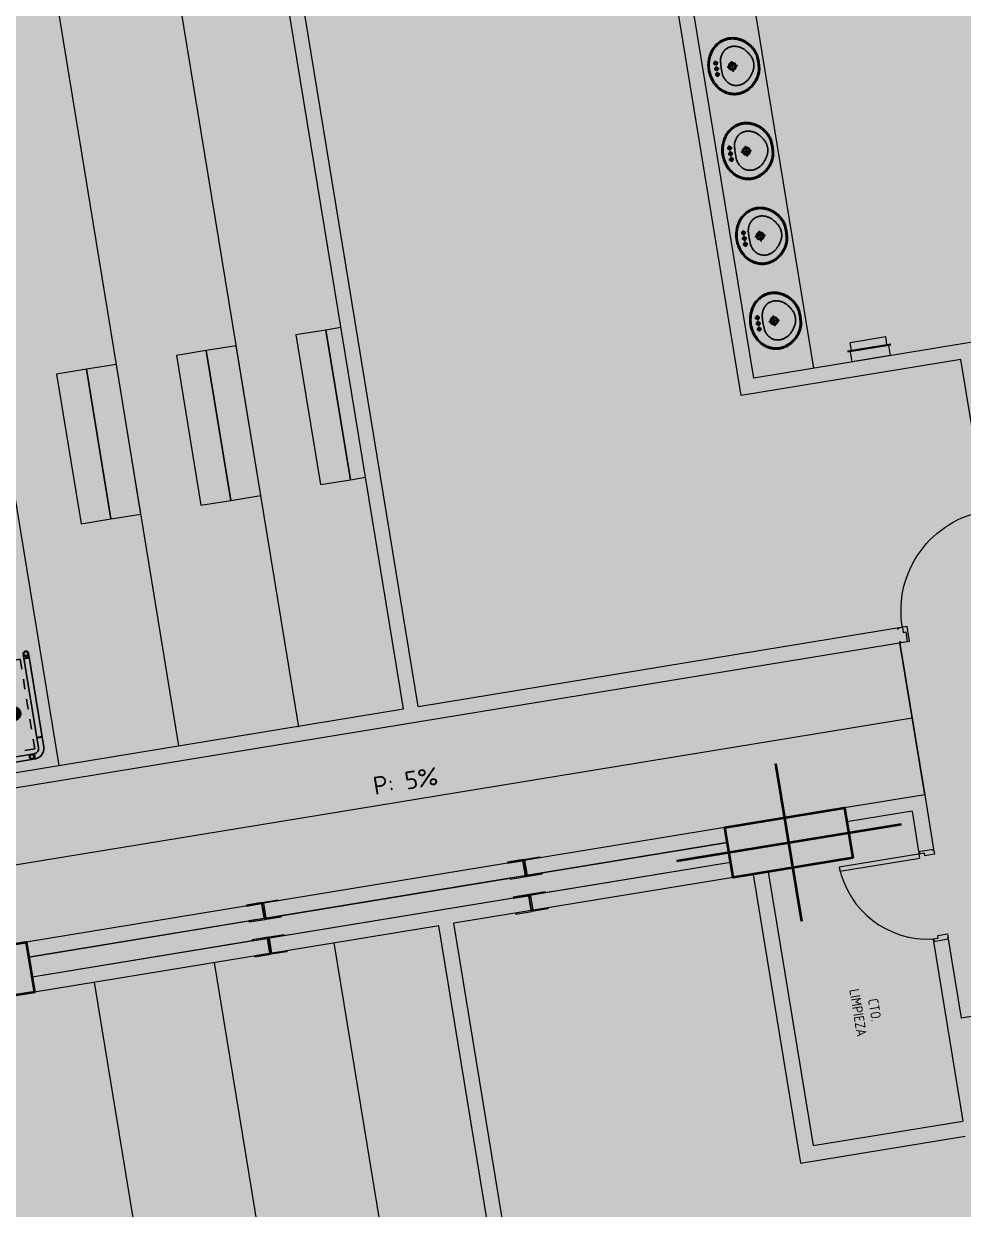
# Model space of a CAD drawing. Header units: metres. Extents: x 2 to 659295185, y -28 to 1124222152.
# Drawn here: x 655591.12 to 655600.41, y 1126272.18 to 1126283.9 of the extents above; entities that cross this region are included whole.
import ezdxf

# ---------------------------------------------------------------- set-up
doc = ezdxf.new("R2010")
doc.units = ezdxf.units.M
doc.header["$MEASUREMENT"] = 0
for name, pattern in [('CCSM_C1_CUERPO FM$0$CONTINU', [0]), ('CCSM_C1_CUERPO FM$0$CONTINUA', [0]), ('CCSM_C1_CUERPO FM$0$HIDDEN2', [0.1875, 0.125, -0.0625]), ('DASHDOT', [1, 0.5, -0.25, 0, -0.25])]:
    doc.linetypes.add(name, pattern=pattern)
doc.layers.get('0').update_dxf_attribs({"linetype": 'CONTINUOUS'})
for name, color, linetype, lineweight in [('CCSM_C1_CUERPO FM$0$A-PUERTAS CINES', 3, 'CONTINUOUS', 13), ('CCSM_XREF ESTRUCTURA15$0$E-CA-COLUMNA', 2, 'CONTINUOUS', 35), ('CCSM_XREF ESTRUCTURA15$0$E-CF-COLUMNA', 2, 'CONTINUOUS', 35), ('LOCALES ASIGNADOS', 41, 'DASHDOT', 0)]:
    doc.layers.add(name, color=color, linetype=linetype, lineweight=lineweight)
for name, color, linetype in [('CCSM_C1_CUERPO FM$0$A_PARED CINES', 2, 'CONTINUOUS'), ('CCSM_C1_CUERPO FM$0$A_VISTA CINES', 8, 'CONTINUOUS'), ('CCSM_C1_CUERPO FM$0$E-CC-COLUMNA', 2, 'CONTINUOUS')]:
    doc.layers.add(name, color=color, linetype=linetype)
doc.styles.add('CCSM_C1_CUERPO FM$0$Arial', font='arial.ttf', dxfattribs={"width": 1.5})
doc.styles.add('CCSM_C1_CUERPO FM$0$ROMANS', font='romans__.ttf')

# ---------------------------------------------------------------- blocks, each defined once
blk = doc.blocks.new('CCSM_C1_CUERPO FM$0$MINUSVALIDO')
at = {"linetype": 'Continuous'}
h = blk.add_hatch(dxfattribs=at)
h.set_pattern_fill('ANSI31', color=256, scale=0.08, style=0)
h.set_pattern_definition([(45, (-4.933061, -13.278803), (-0.007071068, 0.007071068), [])])
edge = h.paths.add_edge_path()
edge.add_line((0.257, -1.306), (0.228, -1.2))
edge.add_line((0.228, -1.2), (0.197, -1.2))
edge.add_arc((0.028, -1.3), 0.197, -256.4902, 30.5332, ccw=False)
edge.add_line((-0.018, -1.109), (-0.023, -1.076))
edge.add_arc((0.028, -1.3), 0.23, 102.7005, 358.4712)
edge = h.paths.add_edge_path()
edge.add_arc((0.011, -0.889), 0.0657, 262.8677, 573.663)
edge.add_line((-0.044, -0.925), (-0.006, -1.2))
edge.add_line((-0.006, -1.2), (0.228, -1.2))
edge.add_line((0.228, -1.2), (0.286, -1.411))
edge.add_line((0.286, -1.411), (0.395, -1.378))
edge.add_line((0.395, -1.378), (0.378, -1.311))
edge.add_line((0.378, -1.311), (0.302, -1.328))
edge.add_line((0.302, -1.328), (0.259, -1.156))
edge.add_line((0.259, -1.156), (0.044, -1.156))
edge.add_line((0.044, -1.156), (0.03, -1.088))
edge.add_line((0.03, -1.088), (0.195, -1.088))
edge.add_line((0.195, -1.088), (0.195, -1.056))
edge.add_line((0.195, -1.056), (0.023, -1.056))
edge.add_line((0.023, -1.056), (0.003, -0.955))
at = {"linetype": 'CCSM_C1_CUERPO FM$0$HIDDEN2', "ltscale": 0.01}
blk.add_lwpolyline([(-0.367, -1.642), (0.533, -1.642), (0.533, -0.742), (-0.367, -0.742)], close=True, dxfattribs=at)
blk.add_lwpolyline([(0.003, -0.954, 4.585953), (-0.044, -0.925), (-0.006, -1.2), (0.228, -1.2), (0.286, -1.411), (0.395, -1.378), (0.378, -1.311), (0.302, -1.328), (0.259, -1.156), (0.044, -1.156), (0.03, -1.088), (0.195, -1.088), (0.195, -1.056), (0.023, -1.056), (0.003, -0.955)], format="xyb")
blk.add_lwpolyline([(0.257, -1.306), (0.228, -1.2), (0.197, -1.2, -3.033639), (-0.018, -1.109), (-0.023, -1.076, 2.045107)], format="xyb", close=True)
blk = doc.blocks.new('CCSM_C1_CUERPO FM$0$A$C4A7527A9')
for p, q in [((-0.059, 0.633, 0), (-0.059, 0.108)), ((-0.009, 0.633, 0), (-0.009, 0.108)), ((-0.109, 0.059), (-1.05, 0.059)), ((-0.109, 0.008), (-1.05, 0.008)), ((-1.009, 0.008, 0), (-1.009, 0.059, 0)), ((-1.003, 0.008, 0), (-1.003, 0.059, 0)), ((-0.214, 0.008, 0), (-0.214, 0.059, 0)), ((-0.209, 0.008, 0), (-0.209, 0.059, 0))]:
    blk.add_line(p, q)
blk.add_lwpolyline([(-0.009, 0.114), (-0.009, 0.109), (-0.06, 0.109), (-0.06, 0.114)], close=True)
for centre, radius in [((-0.034, 0.633, 0), 0.025), ((-0.034, 0.633, 0), 0.02), ((-0.034, 0.139), 0.025), ((-0.034, 0.139), 0.02), ((-1.05, 0.033), 0.0257), ((-1.05, 0.033), 0.0207)]:
    blk.add_circle(centre, radius)
for centre, radius, start, end in [((-0.034, 0.633, 0), 0.0254, 360, 180), ((-0.109, 0.108), 0.0492, 270, 360), ((-0.109, 0.108), 0.1, 270, 360)]:
    blk.add_arc(centre, radius, start, end)
at = {"rotation": 180}
blk.add_blockref('CCSM_C1_CUERPO FM$0$MINUSVALIDO', (-0.472, -0.644), dxfattribs=at)
blk = doc.blocks.new('CCSM_C1_CUERPO FM$0$lavamanos')
at = {"linetype": 'Continuous'}
for p, q in [((-1.14567, -2.91338), (-2.87008, -2.91338)), ((-2.00787, -2.04724), (-2.00787, -3.77559)), ((-0.8622, -2.91338), (0.8622, -2.91338)), ((0, -2.04724), (0, -3.77559)), ((1.14567, -2.91338), (2.87008, -2.91338)), ((2.00787, -2.04724), (2.00787, -3.77559)), ((0, -6.61811), (0, -10.38976)), ((-1.88583, -8.50393), (1.88583, -8.50393))]:
    blk.add_line(p, q, dxfattribs=at)
for points in [[(0, -17.99212), (-0.15602, -17.98496), (-0.31178, -17.97732), (-0.46676, -17.96923), (-0.62247, -17.96061), (-0.7774, -17.95154), (-0.93305, -17.94193), (-1.08792, -17.93189), (-1.24321, -17.92132), (-1.24409, -17.92126), (-1.40018, -17.91107), (-1.55581, -17.90029), (-1.7108, -17.88895), (-1.86635, -17.87695), (-2.02185, -17.86434), (-2.17729, -17.85112), (-2.33209, -17.83734), (-2.48664, -17.82298), (-2.48819, -17.82283), (-2.7321, -17.76466), (-2.9741, -17.70033), (-3.21422, -17.62983), (-3.4526, -17.55314), (-3.68878, -17.47039), (-3.92289, -17.38154), (-4.15451, -17.28676), (-4.3831, -17.18628), (-4.38583, -17.18504), (-4.61263, -17.07783), (-4.836, -16.96507), (-5.05637, -16.84657), (-5.2736, -16.7224), (-5.48754, -16.59265), (-5.69793, -16.45748), (-5.90487, -16.31683), (-6.10726, -16.17149), (-6.11024, -16.16929), (-6.27287, -16.04616), (-6.43208, -15.92036), (-6.58866, -15.7913), (-6.74256, -15.65905), (-6.8937, -15.52366), (-7.04202, -15.38519), (-7.18756, -15.24358), (-7.32904, -15.10015), (-7.33071, -15.09842), (-7.47169, -14.95052), (-7.6088, -14.80093), (-7.74293, -14.64866), (-7.87401, -14.49376), (-8.00211, -14.33619), (-8.12696, -14.17623), (-8.24863, -14.01384), (-8.36614, -13.85039), (-8.36797, -13.84777), (-8.50025, -13.65325), (-8.62668, -13.45667), (-8.74803, -13.25691), (-8.86431, -13.054), (-8.9753, -12.8483), (-9.08105, -12.6397), (-9.18137, -12.42859), (-9.27559, -12.21653), (-9.36657, -11.99892), (-9.45134, -11.78056), (-9.53044, -11.56007), (-9.6038, -11.33761), (-9.67138, -11.11333), (-9.73313, -10.88737), (-9.78902, -10.6599), (-9.83858, -10.43307), (-9.88817, -10.16833), (-9.9285, -9.90369), (-9.95981, -9.63782), (-9.98205, -9.37117), (-9.99523, -9.10379), (-9.99931, -8.83997), (-9.99443, -8.57243), (-9.98031, -8.30315), (-9.98012, -8.30043), (-9.95723, -8.03641), (-9.92507, -7.77125), (-9.88387, -7.50746), (-9.83362, -7.24512), (-9.77443, -6.98478), (-9.70635, -6.72662), (-9.62943, -6.47083), (-9.54331, -6.21653), (-9.54108, -6.21034), (-9.42519, -5.90571), (-9.29761, -5.60409), (-9.15896, -5.30725), (-9.0095, -5.0157), (-8.84949, -4.72997), (-8.67901, -4.45019), (-8.49844, -4.17699), (-8.30709, -3.90944), (-8.10673, -3.65144), (-7.896, -3.39996), (-7.67614, -3.15661), (-7.44739, -2.92165), (-7.21002, -2.69534), (-6.96428, -2.47795), (-6.71071, -2.26995), (-6.44882, -2.07086), (-6.4474, -2.06985), (-6.09342, -1.8285), (-5.72945, -1.60035), (-5.35697, -1.38637), (-4.97653, -1.1869), (-4.58869, -1.00223), (-4.19402, -0.83262), (-3.79311, -0.67834), (-3.38583, -0.53937), (-3.38148, -0.53797), (-2.97062, -0.41452), (-2.55462, -0.30671), (-2.1348, -0.21491), (-1.71177, -0.13925), (-1.28615, -0.07986), (-0.85858, -0.03682), (-0.42966, -0.01018), (0, 0), (0.42963, -0.01033), (0.85867, -0.03702), (1.28621, -0.08015), (1.71194, -0.13969), (2.13491, -0.21549), (2.55482, -0.30751), (2.97072, -0.41554), (3.38189, -0.53937), (3.78887, -0.67819), (4.18996, -0.83242), (4.58469, -1.00185), (4.97278, -1.18636), (5.35351, -1.38562), (5.72617, -1.59924), (6.0905, -1.82709), (6.44479, -2.068), (6.44882, -2.07086), (6.45017, -2.07185), (6.71159, -2.27052), (6.96469, -2.47832), (7.20981, -2.69548), (7.4466, -2.9217), (7.67469, -3.15662), (7.89383, -3.39998), (8.10359, -3.65128), (8.30315, -3.90944), (8.49534, -4.17689), (8.67685, -4.45036), (8.84803, -4.73025), (9.00872, -5.01629), (9.1587, -5.30809), (9.29776, -5.60525), (9.42572, -5.90736), (9.54188, -6.21255), (9.54331, -6.21653), (9.62943, -6.47084), (9.70633, -6.72652), (9.77441, -6.98469), (9.83361, -7.24504), (9.88386, -7.50739), (9.92507, -7.77118), (9.95722, -8.03623), (9.98013, -8.30043), (9.98032, -8.30315), (9.99443, -8.57236), (9.99931, -8.84003), (9.99523, -9.10374), (9.98205, -9.37112), (9.95979, -9.63791), (9.92848, -9.90378), (9.88817, -10.16832), (9.83858, -10.43307), (9.83797, -10.43598), (9.78765, -10.66236), (9.73129, -10.88918), (9.66927, -11.11468), (9.60166, -11.33855), (9.52854, -11.56054), (9.44988, -11.78078), (9.36576, -11.999), (9.27559, -12.21653), (9.18048, -12.42865), (9.07944, -12.63991), (8.97322, -12.84862), (8.86195, -13.05451), (8.74556, -13.25773), (8.6242, -13.45801), (8.49793, -13.65523), (8.36614, -13.85039), (8.24854, -14.01397), (8.12687, -14.17636), (8.00201, -14.33631), (7.87401, -14.49376), (7.74293, -14.64866), (7.6087, -14.80104), (7.47159, -14.95063), (7.33071, -15.09842), (7.18852, -15.24243), (7.04257, -15.38427), (6.89358, -15.52312), (6.74182, -15.65872), (6.58715, -15.79121), (6.42973, -15.92042), (6.26975, -16.04622), (6.1063, -16.16929), (5.90409, -16.31515), (5.69734, -16.45615), (5.48694, -16.59165), (5.27292, -16.72162), (5.05566, -16.84583), (4.83521, -16.96427), (4.61158, -17.07691), (4.38467, -17.18378), (4.38189, -17.18504), (4.15347, -17.28579), (3.92197, -17.38088), (3.68808, -17.46994), (3.4521, -17.55286), (3.2139, -17.62968), (2.9738, -17.7003), (2.73195, -17.76467), (2.48819, -17.82283), (2.48664, -17.82298), (2.33209, -17.83734), (2.17669, -17.85117), (2.02124, -17.86439), (1.86635, -17.87695), (1.7108, -17.88895), (1.55521, -17.90034), (1.39957, -17.91111), (1.24409, -17.92126), (1.24321, -17.92132), (1.08792, -17.93189), (0.9323, -17.94198), (0.7774, -17.95154), (0.62172, -17.96065), (0.46676, -17.96923), (0.31102, -17.97736), (0.15602, -17.98496), (0, -17.99212)], [(0, -16.06299), (-0.18792, -16.0599), (-0.37554, -16.05066), (-0.56285, -16.03525), (-0.74947, -16.01371), (-0.93536, -15.98605), (-1.12025, -15.95229), (-1.30384, -15.91251), (-1.4859, -15.86675), (-1.48819, -15.86614), (-1.49138, -15.86528), (-1.672, -15.81354), (-1.8507, -15.75596), (-2.02734, -15.69259), (-2.20181, -15.62348), (-2.374, -15.54866), (-2.54358, -15.46828), (-2.71043, -15.3824), (-2.87402, -15.29133), (-3.04605, -15.19008), (-3.21542, -15.08647), (-3.38315, -14.9799), (-3.5489, -14.8706), (-3.71277, -14.7585), (-3.87486, -14.64352), (-4.03483, -14.52591), (-4.19175, -14.40641), (-4.19291, -14.40551), (-4.34937, -14.28142), (-4.50255, -14.1558), (-4.65382, -14.02758), (-4.80284, -13.89704), (-4.94986, -13.76398), (-5.09456, -13.62867), (-5.23718, -13.49089), (-5.37629, -13.35207), (-5.37795, -13.35039), (-5.37876, -13.34942), (-5.52197, -13.17233), (-5.65854, -12.99125), (-5.78892, -12.80566), (-5.91297, -12.61578), (-6.03053, -12.42182), (-6.14144, -12.2241), (-6.24566, -12.02265), (-6.34252, -11.81889), (-6.34294, -11.81798), (-6.4347, -11.60908), (-6.51887, -11.39832), (-6.59586, -11.18484), (-6.66561, -10.96878), (-6.72798, -10.75058), (-6.78293, -10.5304), (-6.83039, -10.30848), (-6.87008, -10.08661), (-6.87037, -10.08329), (-6.88356, -9.88894), (-6.88978, -9.69559), (-6.88918, -9.50479), (-6.88176, -9.31148), (-6.86748, -9.11856), (-6.84635, -8.92626), (-6.81842, -8.73484), (-6.78346, -8.5433), (-6.78313, -8.54172), (-6.74096, -8.35347), (-6.69168, -8.16565), (-6.63561, -7.97975), (-6.57283, -7.796), (-6.50342, -7.61466), (-6.42746, -7.43595), (-6.34506, -7.26013), (-6.25591, -7.08661), (-6.08348, -6.85262), (-5.89907, -6.62679), (-5.70371, -6.41048), (-5.49777, -6.20413), (-5.28179, -6.00827), (-5.05633, -5.82341), (-4.82195, -5.65), (-4.57874, -5.48819), (-4.32876, -5.34015), (-4.07122, -5.20434), (-3.80737, -5.08145), (-3.53769, -4.97171), (-3.26299, -4.87546), (-2.9838, -4.79287), (-2.70086, -4.72417), (-2.41481, -4.66952), (-2.41339, -4.66929), (0, -4.56693), (2.41339, -4.66929), (2.41481, -4.66952), (2.70086, -4.72417), (2.98371, -4.79285), (3.26291, -4.87543), (3.5376, -4.97168), (3.80729, -5.08142), (4.07114, -5.2043), (4.32869, -5.34011), (4.57874, -5.48819), (4.82187, -5.64995), (5.05626, -5.82335), (5.28173, -6.00821), (5.49771, -6.20407), (5.70365, -6.41042), (5.89907, -6.62679), (6.08348, -6.85262), (6.25591, -7.08661), (6.34414, -7.2601), (6.42574, -7.43587), (6.50097, -7.61437), (6.5698, -7.79552), (6.63207, -7.97894), (6.68777, -8.16455), (6.73678, -8.35195), (6.77883, -8.5399), (6.77953, -8.5433), (6.81538, -8.73475), (6.84411, -8.92617), (6.8659, -9.11858), (6.88074, -9.31165), (6.88859, -9.50514), (6.88948, -9.69608), (6.88343, -9.88963), (6.8703, -10.08407), (6.87008, -10.08661), (6.83037, -10.30858), (6.7829, -10.5305), (6.72795, -10.75068), (6.66558, -10.96888), (6.59586, -11.18484), (6.51887, -11.39832), (6.4347, -11.60908), (6.34294, -11.81798), (6.34252, -11.81889), (6.24562, -12.02262), (6.14129, -12.22398), (6.03014, -12.42165), (5.91231, -12.61541), (5.78792, -12.80504), (5.65714, -12.9903), (5.52016, -13.17091), (5.37646, -13.34749), (5.37402, -13.35039), (5.23533, -13.48965), (5.09309, -13.6277), (4.94864, -13.76317), (4.8019, -13.89615), (4.65278, -14.02673), (4.50159, -14.15462), (4.34823, -14.27992), (4.19174, -14.40337), (4.18898, -14.40551), (4.03258, -14.52531), (3.87308, -14.64318), (3.71169, -14.75815), (3.54833, -14.87031), (3.38305, -14.97961), (3.2159, -15.08603), (3.04692, -15.18953), (2.87543, -15.29051), (2.87402, -15.29133), (2.87064, -15.29327), (2.7069, -15.38393), (2.53994, -15.46947), (2.37031, -15.54958), (2.19818, -15.62419), (2.02374, -15.69321), (1.84717, -15.75658), (1.66865, -15.81423), (1.48819, -15.86614), (1.4859, -15.86675), (1.30384, -15.91251), (1.12016, -15.95231), (0.93536, -15.98605), (0.74947, -16.01371), (0.56285, -16.03525), (0.37554, -16.05066), (0.18792, -16.0599), (0, -16.06299)]]:
    blk.add_lwpolyline(points, close=True, dxfattribs=at)
blk.add_lwpolyline([(0, -0.43307), (-0.0032, -0.43309), (-0.41557, -0.44293), (-0.82705, -0.4685), (-1.23741, -0.50981), (-1.64573, -0.56674), (-2.05158, -0.63924), (-2.45453, -0.72723), (-2.85365, -0.83052), (-3.24803, -0.94881), (-3.63967, -1.08338), (-4.02553, -1.23249), (-4.40547, -1.39606), (-4.77897, -1.57387), (-5.14533, -1.76558), (-5.50434, -1.97107), (-5.85533, -2.18998), (-6.19685, -2.42126), (-6.19827, -2.42231), (-6.2887, -2.49008), (-6.37749, -2.55848), (-6.46537, -2.62804), (-6.55222, -2.69867), (-6.63824, -2.77053), (-6.7233, -2.84351), (-6.80739, -2.91761), (-6.88976, -2.99212), (-6.97274, -3.06918), (-7.0539, -3.14641), (-7.13418, -3.22475), (-7.21345, -3.30404), (-7.29177, -3.38434), (-7.36908, -3.46561), (-7.44528, -3.54774), (-7.51968, -3.62992), (-7.52139, -3.63182), (-7.52994, -3.6414), (-7.53828, -3.65087), (-7.54653, -3.66038), (-7.55471, -3.66995), (-7.56284, -3.6796), (-7.57088, -3.68929), (-7.57885, -3.69904), (-7.58661, -3.70866), (-7.59313, -3.71598), (-7.60096, -3.72476), (-7.60895, -3.73372), (-7.61679, -3.74249), (-7.62464, -3.75126), (-7.63265, -3.7602), (-7.64051, -3.76896), (-7.64982, -3.77933), (-7.65354, -3.78346), (-7.77251, -3.92911), (-7.88765, -4.07645), (-7.9995, -4.22614), (-8.10806, -4.37823), (-8.2133, -4.53265), (-8.31516, -4.68931), (-8.4136, -4.84814), (-8.50787, -5.00787), (-8.50846, -5.00889), (-8.60047, -5.17295), (-8.6881, -5.33775), (-8.77195, -5.50437), (-8.85211, -5.67293), (-8.92848, -5.84325), (-9.00102, -6.01523), (-9.06964, -6.18868), (-9.13386, -6.3622), (-9.21541, -6.60277), (-9.2883, -6.84446), (-9.35302, -7.08859), (-9.40945, -7.33476), (-9.45752, -7.5827), (-9.49718, -7.83201), (-9.52841, -8.08263), (-9.55101, -8.3323), (-9.55118, -8.33464), (-9.56448, -8.58891), (-9.56894, -8.84181), (-9.56479, -9.09102), (-9.55192, -9.34362), (-9.53034, -9.59552), (-9.50007, -9.84664), (-9.46116, -10.09645), (-9.41339, -10.34645), (-9.36597, -10.56168), (-9.31264, -10.77768), (-9.25391, -10.99213), (-9.18973, -11.20515), (-9.12019, -11.41649), (-9.04537, -11.62587), (-8.96522, -11.83341), (-8.87925, -12.04028), (-8.87795, -12.0433), (-8.78772, -12.24568), (-8.69175, -12.44739), (-8.59074, -12.64662), (-8.48477, -12.84325), (-8.37396, -13.03704), (-8.25824, -13.2281), (-8.13777, -13.4162), (-8.01181, -13.60236), (-7.8991, -13.75924), (-7.78256, -13.91489), (-7.66288, -14.06833), (-7.54019, -14.21938), (-7.41464, -14.36786), (-7.28609, -14.51395), (-7.15468, -14.65748), (-7.01968, -14.79921), (-7.01804, -14.8009), (-6.88233, -14.93771), (-6.74301, -15.07248), (-6.60095, -15.20433), (-6.45608, -15.33332), (-6.30869, -15.4592), (-6.15872, -15.582), (-6.00614, -15.70177), (-5.85039, -15.81889), (-5.65802, -15.95721), (-5.46155, -16.09113), (-5.26164, -16.22013), (-5.05866, -16.34397), (-4.8525, -16.46272), (-4.64353, -16.57616), (-4.43164, -16.68435), (-4.21654, -16.7874), (-4.00016, -16.88334), (-3.7808, -16.97381), (-3.55914, -17.05851), (-3.33535, -17.13737), (-3.10943, -17.21039), (-2.88181, -17.27743), (-2.65252, -17.33848), (-2.42126, -17.3937), (-2.4164, -17.39414), (-2.26792, -17.40746), (-2.11711, -17.42063), (-1.96627, -17.43345), (-1.81637, -17.44583), (-1.66547, -17.45794), (-1.51454, -17.46969), (-1.36456, -17.48101), (-1.2126, -17.49212), (-1.21195, -17.49216), (-1.06192, -17.50172), (-0.91055, -17.51099), (-0.75821, -17.51996), (-0.60681, -17.5285), (-0.45538, -17.53668), (-0.30393, -17.54449), (-0.15246, -17.55193), (0, -17.55905), (0.00328, -17.5589), (0.15446, -17.55184), (0.30468, -17.54445), (0.45581, -17.53664), (0.60599, -17.52851), (0.75707, -17.51995), (0.90721, -17.51107), (1.05825, -17.50176), (1.20866, -17.49212), (1.36029, -17.48111), (1.51241, -17.46969), (1.66354, -17.45797), (1.8156, -17.44581), (1.96667, -17.43337), (2.11867, -17.42047), (2.26968, -17.4073), (2.42031, -17.39379), (2.42126, -17.3937), (2.65238, -17.33852), (2.88181, -17.27743), (3.10943, -17.21039), (3.33521, -17.13742), (3.55901, -17.05856), (3.7808, -16.97381), (4.00016, -16.88334), (4.21654, -16.7874), (4.43164, -16.68435), (4.6434, -16.57622), (4.8525, -16.46272), (5.05854, -16.34404), (5.26164, -16.22013), (5.46143, -16.09121), (5.65802, -15.95721), (5.85039, -15.81889), (6.00615, -15.70175), (6.15862, -15.58207), (6.30859, -15.45926), (6.4561, -15.33329), (6.60087, -15.20439), (6.74295, -15.07252), (6.88238, -14.93765), (7.01804, -14.8009), (7.01969, -14.79921), (7.02105, -14.79782), (7.15567, -14.65643), (7.28652, -14.5133), (7.41453, -14.36744), (7.53947, -14.21913), (7.66147, -14.06821), (7.78039, -13.91485), (7.89609, -13.75922), (8.00787, -13.60236), (8.0096, -13.59989), (8.13606, -13.41435), (8.25698, -13.22677), (8.37307, -13.03615), (8.48432, -12.84251), (8.59052, -12.64621), (8.69167, -12.44726), (8.78775, -12.24567), (8.87795, -12.0433), (8.87925, -12.04028), (8.96517, -11.83354), (9.04532, -11.62599), (9.12019, -11.41649), (9.18969, -11.20528), (9.25387, -10.99226), (9.31264, -10.77768), (9.36594, -10.56181), (9.41339, -10.34645), (9.46031, -10.09655), (9.49841, -9.84683), (9.528, -9.59584), (9.54903, -9.34411), (9.56147, -9.0917), (9.56532, -8.84263), (9.56069, -8.59006), (9.54733, -8.33598), (9.54724, -8.33464), (9.5471, -8.33258), (9.52539, -8.08282), (9.49496, -7.83221), (9.45595, -7.58269), (9.40843, -7.33476), (9.35241, -7.08849), (9.28802, -6.8444), (9.2153, -6.60265), (9.13386, -6.3622), (9.06964, -6.18868), (9.00097, -6.01512), (8.92843, -5.84313), (8.85211, -5.67293), (8.77195, -5.50437), (8.68804, -5.33764), (8.60041, -5.17283), (8.50846, -5.00889), (8.50787, -5.00787), (8.41351, -4.84809), (8.31492, -4.68927), (8.21283, -4.53269), (8.10729, -4.37842), (7.99834, -4.22653), (7.88605, -4.07709), (7.77047, -3.93019), (7.6509, -3.785), (7.64961, -3.78346), (7.64773, -3.78111), (7.64044, -3.77207), (7.63296, -3.7629), (7.6254, -3.75376), (7.6178, -3.74469), (7.61012, -3.73564), (7.60241, -3.72667), (7.59461, -3.71773), (7.58661, -3.70866), (7.5849, -3.70676), (7.57635, -3.69719), (7.56803, -3.68774), (7.55976, -3.6782), (7.55157, -3.66863), (7.54346, -3.65899), (7.53542, -3.6493), (7.52744, -3.63955), (7.51969, -3.62992), (7.44528, -3.54773), (7.36897, -3.46549), (7.29174, -3.38431), (7.21341, -3.30399), (7.13412, -3.22469), (7.05392, -3.14644), (6.97266, -3.06909), (6.88976, -2.99212), (6.8073, -2.91758), (6.7232, -2.84362), (6.63798, -2.77074), (6.55187, -2.69913), (6.46467, -2.62864), (6.3766, -2.55945), (6.28759, -2.49147), (6.19691, -2.42419), (6.19291, -2.42126), (5.85224, -2.18986), (5.50224, -1.97105), (5.1442, -1.76567), (4.77877, -1.5741), (4.40618, -1.39645), (4.02713, -1.23307), (3.64214, -1.08419), (3.25136, -0.94988), (3.24803, -0.94881), (2.85263, -0.8305), (2.45261, -0.72723), (2.04878, -0.63926), (1.64205, -0.56678), (1.2327, -0.50984), (0.82163, -0.46856), (0.40913, -0.44298), (-0.00394, -0.43307)], dxfattribs=at)
for centre, radius in [((-2.00787, -2.91338), 0.59055), ((0, -2.91338), 0.59055), ((2.00787, -2.91338), 0.59056), ((0, -8.50393), 1.37795), ((0, -8.50393), 0.88583)]:
    blk.add_circle(centre, radius, dxfattribs=at)
blk = doc.blocks.new('CCSM_C1_CUERPO FM$0$P80R')
blk.add_lwpolyline([(0, -0.141), (-0.011, -0.141), (-0.011, -0.151), (-0.05, -0.151), (-0.05, -0.053), (-0.025, -0.053), (-0.025, 0.8, 0.004541), (-0.065, 0.799), (-0.065, 0), (-0.025, 0), (-0.011, 0), (-0.011, -0.011), (0, -0.011)], format="xyb")
blk.add_lwpolyline([(-0.9, -0.011), (-0.889, -0.011), (-0.889, 0), (-0.875, 0), (-0.875, -0.053), (-0.85, -0.053), (-0.85, -0.151), (-0.889, -0.151), (-0.889, -0.141), (-0.9, -0.141)])
blk.add_arc((0.013, -0.092), 0.893, 92.4485, 174.0801)
blk = doc.blocks.new('CCSM_C1_CUERPO FM$0$P120L')
at = {"layer": 'CCSM_C1_CUERPO FM$0$A-PUERTAS CINES'}
blk.add_lwpolyline([(0, -0.141), (0.011, -0.141), (0.011, -0.151), (0.075, -0.151), (0.075, -0.053), (0.05, -0.053), (0.05, 0.999, -0.008416), (0.09, 0.999), (0.09, 0), (0.05, 0), (0.011, 0), (0.011, -0.011), (0, -0.011)], format="xyb", dxfattribs=at)
blk.add_lwpolyline([(1.1, -0.011), (1.089, -0.011), (1.089, 0), (1.05, 0), (1.05, -0.053), (1.025, -0.053), (1.025, -0.151), (1.089, -0.151), (1.089, -0.141), (1.1, -0.141)], dxfattribs=at)
blk.add_arc((0.051, 0.001), 0.999, 359.9683, 90.0766, dxfattribs=at)
blk = doc.blocks.new('CCSM_XREF ESTRUCTURA15$0$CCSM_COLUMNA REC')
at = {"layer": 'CCSM_XREF ESTRUCTURA15$0$E-CA-COLUMNA'}
blk.add_lwpolyline([(-0.25, -0.25), (0.25, -0.25), (0.25, 0.25), (-0.25, 0.25)], close=True, dxfattribs=at)
blk = doc.blocks.new('CCSM_XREF ESTRUCTURA15$0$COLUM REC 120x50 mid')
at = {"color": 5}
for p, q in [((0, 1.124), (0, -1.124)), ((-0.789, 0), (0.789, 0))]:
    blk.add_line(p, q, dxfattribs=at)
at = {"color": 2}
blk.add_lwpolyline([(-0.25, 0.6), (-0.25, -0.6), (0.25, -0.6), (0.25, 0.6)], close=True, dxfattribs=at)

msp = doc.modelspace()

# ---------------------------------------------------------------- hatches: boundary and pattern name
at = {"layer": 'CCSM_C1_CUERPO FM$0$A_VISTA CINES', "lineweight": 5}
h = msp.add_hatch(dxfattribs=at)
h.set_pattern_fill('BATT', color=256, scale=0.0098, angle=90, style=0, pattern_type=2)
h.set_pattern_definition([(170.87865, (655591.17476, 1126274.490228), (-0.07737192, -0.012689), [-0.557816, 0.061936]), (27.73865, (655591.15542, 1126274.487057), (-0.07737411, -0.01267563), [-0.557816, 0.061936]), (117.73865, (655591.17476, 1126274.490228), (0.07037613, -0.18709746), [0.185906, -0.433846]), (80.87865, (655591.15542, 1126274.487057), (0.006963465, 0.19977429), [0.185906, -0.433846])])
h.paths.add_polyline_path([(655598.0745, 1126275.8086), (655598.1068, 1126275.6112), (655596.2747, 1126275.3109), (655596.2731, 1126275.3208), (655595.9573, 1126275.269), (655595.9589, 1126275.2592), (655593.6925, 1126274.8877), (655593.6909, 1126274.8975), (655593.3751, 1126274.8458), (655593.3767, 1126274.8359), (655591.199, 1126274.479), (655591.1667, 1126274.6763), (655593.3443, 1126275.0333), (655593.346, 1126275.0234), (655593.6617, 1126275.0752), (655593.6601, 1126275.085), (655595.9266, 1126275.4565), (655595.9282, 1126275.4466), (655596.244, 1126275.4984), (655596.2423, 1126275.5083)])
at = {"layer": 'LOCALES ASIGNADOS'}
h = msp.add_hatch(color=256, dxfattribs=at)
edge = h.paths.add_edge_path()
edge.add_arc((219491.1056, 1054914.3756), 441878.9229, 9.308049718, 9.309563548, ccw=False)
edge.add_line((655551.8097, 1126384.9626), (655564.5398, 1126387.0492))
edge.add_line((655564.5398, 1126387.0492), (655562.5867, 1126398.9652))
edge.add_line((655562.5867, 1126398.9652), (655552.3922, 1126397.2942))
edge.add_line((655552.3922, 1126397.2942), (655552.4569, 1126396.8995))
edge.add_line((655552.4569, 1126396.8995), (655549.9212, 1126396.4839))
h = msp.add_hatch(color=256, dxfattribs=at)
h.dxf.hatch_style = 1
h.paths.add_polyline_path([(655589.7703, 1126232.191), (655578.0644, 1126230.2723), (655582.0473, 1126206.0472), (655642.2441, 1126215.9139), (655628.8111, 1126297.8682), (655580.3241, 1126289.8221), (655587.0771, 1126248.6218), (655588.7068, 1126238.6795), (655588.7068, 1126238.6794)])

# ---------------------------------------------------------------- linework, layer by layer
at = {"layer": 'CCSM_C1_CUERPO FM$0$A_PARED CINES', "lineweight": 5}
for p, q in [((655598.2114, 1126280.2293, -0.0001), (655596.277, 1126292.0314, 0.0001)), ((655600.3835, 1126280.5853, -0.0369), (655598.2114, 1126280.2293, -0.0001)), ((655600.7916, 1126278.0981, -0.0141), (655600.3835, 1126280.5853, -0.0369))]:
    msp.add_line(p, q, dxfattribs=at)
for points in [[(655594.871, 1126277.1312), (655592.5289, 1126291.4205)], [(655595.0191, 1126277.1554), (655592.6769, 1126291.4448)], [(655599.8532, 1126277.9456), (655595.0197, 1126277.1517)], [(655599.8774, 1126277.7975), (655590.6032, 1126276.2758)], [(655594.8717, 1126277.1275), (655590.5789, 1126276.4238)], [(655600.0265, 1126276.2801), (655599.2345, 1126276.1503)], [(655600.0265, 1126276.2801), (655600.1144, 1126275.7437)], [(655599.9011, 1126276.1179), (655599.2571, 1126276.0123)], [(655599.9011, 1126276.1179), (655599.9664, 1126275.7194)], [(655598.0502, 1126275.9566), (655591.1424, 1126274.8244)], [(655598.0745, 1126275.8086), (655591.1667, 1126274.6763)], [(655598.1068, 1126275.6112), (655591.199, 1126274.479)], [(655598.1311, 1126275.4632), (655595.3706, 1126275.0107)], [(655595.2226, 1126274.9865), (655591.2233, 1126274.3309)], [(655596.8945, 1126264.7858), (655595.2226, 1126274.9865)], [(655597.0426, 1126264.8101), (655595.3706, 1126275.0107)], [(655600.112, 1126274.8313), (655600.4032, 1126273.0545)], [(655600.26, 1126274.8555), (655600.3884, 1126274.0718)], [(655600.6845, 1126274.1204), (655600.3884, 1126274.0718)]]:
    msp.add_lwpolyline(points, dxfattribs=at)
at = {"layer": 'CCSM_C1_CUERPO FM$0$A_PARED CINES', "lineweight": 5, "elevation": -0.0141}
msp.add_lwpolyline([(655602.7553, 1126277.5287, -0.3449586), (655600.9703, 1126278.8614, -0.427021), (655602.2301, 1126280.7085), (655602.1768, 1126281.032), (655598.3352, 1126280.4016), (655597.6187, 1126284.7728)], format="xyb", dxfattribs=at)
at = {"layer": 'CCSM_C1_CUERPO FM$0$A_PARED CINES', "linetype": 'CCSM_C1_CUERPO FM$0$CONTINUA', "lineweight": 5, "elevation": -0.0109}
msp.add_lwpolyline([(655599.8776, 1126277.7963), (655599.8534, 1126277.9444)], dxfattribs=at)
at = {"layer": 'CCSM_C1_CUERPO FM$0$A_PARED CINES', "linetype": 'CCSM_C1_CUERPO FM$0$CONTINUA', "lineweight": 5}
for points in [[(655599.9657, 1126275.7193), (655600.1143, 1126275.7437)], [(655598.4791, 1126275.5198), (655598.9229, 1126272.8118)], [(655598.3313, 1126275.4941), (655598.7991, 1126272.6396), (655600.4275, 1126272.9065)], [(655600.112, 1126274.8313), (655600.26, 1126274.8555)], [(655598.9229, 1126272.8118), (655600.4032, 1126273.0545)]]:
    msp.add_lwpolyline(points, dxfattribs=at)
at = {"layer": 'CCSM_C1_CUERPO FM$0$A_VISTA CINES', "linetype": 'Continuous', "lineweight": 5}
msp.add_line((655598.2108, 1126284.8698, 0.0001), (655598.9273, 1126280.4987, -0.0001), dxfattribs=at)
at = {"layer": 'CCSM_C1_CUERPO FM$0$A_VISTA CINES', "lineweight": 5}
for p, q in [((655599.6404, 1126280.8086, -0.0001), (655599.2895, 1126280.7511, -0.0001)), ((655599.6527, 1126280.7334, -0.0001), (655599.6404, 1126280.8086, -0.0001)), ((655599.2642, 1126280.6697, -0.0001), (655599.6903, 1126280.7395, -0.0001)), ((655599.6924, 1126280.727, -0.0001), (655599.2662, 1126280.6572, -0.0001)), ((655599.3018, 1126280.6759, -0.0001), (655599.2895, 1126280.7511, -0.0001))]:
    msp.add_line(p, q, dxfattribs=at)
at = {"layer": 'CCSM_C1_CUERPO FM$0$A_VISTA CINES', "linetype": 'CCSM_C1_CUERPO FM$0$CONTINU', "lineweight": 5}
msp.add_line((655599.7806, 1126277.7804, -0.0001), (655600.0264, 1126276.2805), dxfattribs=at)
at = {"layer": 'CCSM_C1_CUERPO FM$0$A_VISTA CINES', "lineweight": 5}
for points in [[(655593.8371, 1126276.9479), (655591.4949, 1126291.2372)], [(655592.6513, 1126276.7635), (655590.3091, 1126291.0529)], [(655591.4671, 1126276.5694), (655589.1249, 1126290.8588)], [(655594.2532, 1126280.9004), (655594.1052, 1126280.8762), (655594.3478, 1126279.3959), (655594.4958, 1126279.4202)], [(655600.0265, 1126276.2801), (655599.7806, 1126277.7801)], [(655598.0745, 1126275.8086), (655598.1068, 1126275.6112), (655596.2747, 1126275.3109), (655596.2731, 1126275.3208), (655595.9573, 1126275.269), (655595.9589, 1126275.2592), (655593.6925, 1126274.8877), (655593.6909, 1126274.8975), (655593.3751, 1126274.8458), (655593.3767, 1126274.8359), (655591.199, 1126274.479), (655591.1667, 1126274.6763), (655593.3443, 1126275.0333), (655593.346, 1126275.0234), (655593.6617, 1126275.0752), (655593.6601, 1126275.085), (655595.9266, 1126275.4565), (655595.9282, 1126275.4466), (655596.244, 1126275.4984), (655596.2423, 1126275.5083), (655598.0745, 1126275.8086)], [(655595.8606, 1126264.6025), (655594.1865, 1126274.8162)], [(655594.6748, 1126264.4182), (655593.0023, 1126274.6221)], [(655593.4906, 1126264.2241), (655591.8181, 1126274.428)]]:
    msp.add_lwpolyline(points, dxfattribs=at)
for points in [[(655594.3478, 1126279.3959), (655594.1052, 1126280.8762), (655593.8092, 1126280.8277), (655594.0518, 1126279.3474)], [(655593.4613, 1126279.2406), (655593.2187, 1126280.7208), (655592.9226, 1126280.6723), (655593.1652, 1126279.1921)], [(655593.1652, 1126279.1921), (655592.9226, 1126280.6723), (655592.6266, 1126280.6238), (655592.8692, 1126279.1435)], [(655591.9794, 1126279.0077), (655591.7368, 1126280.488), (655591.4408, 1126280.4395), (655591.6834, 1126278.9592)], [(655592.2755, 1126279.0563), (655592.0329, 1126280.5365), (655591.7368, 1126280.488), (655591.9794, 1126279.0077)]]:
    msp.add_lwpolyline(points, close=True, dxfattribs=at)
at = {"layer": 'CCSM_C1_CUERPO FM$0$A_VISTA CINES', "lineweight": 5, "elevation": -0.0001}
msp.add_lwpolyline([(655599.6673, 1126280.7229), (655599.6837, 1126280.6226), (655599.3077, 1126280.561), (655599.2913, 1126280.6613)], dxfattribs=at)
at = {"layer": 'CCSM_C1_CUERPO FM$0$A_VISTA CINES', "linetype": 'CCSM_C1_CUERPO FM$0$CONTINU', "lineweight": 5}
msp.add_lwpolyline([(655599.9019, 1126277.04), (655590.7245, 1126275.5357)], dxfattribs=at)
at = {"layer": 'CCSM_C1_CUERPO FM$0$E-CC-COLUMNA', "lineweight": 5}
for points in [[(655595.9023, 1126275.6045), (655596.0503, 1126275.6288), (655596.0746, 1126275.4808), (655595.9266, 1126275.4565), (655595.9282, 1126275.4466), (655596.0861, 1126275.4725), (655596.0586, 1126275.6403), (655595.9007, 1126275.6144)], [(655596.2181, 1126275.6563), (655596.0701, 1126275.632), (655596.0943, 1126275.484), (655596.2423, 1126275.5083), (655596.244, 1126275.4984), (655596.0861, 1126275.4725), (655596.0586, 1126275.6403), (655596.2165, 1126275.6662)], [(655595.9589, 1126275.2592), (655596.1069, 1126275.2834), (655596.1312, 1126275.1354), (655595.9832, 1126275.1111), (655595.9848, 1126275.1013), (655596.1427, 1126275.1271), (655596.1152, 1126275.2949), (655595.9573, 1126275.269)], [(655596.2747, 1126275.3109), (655596.1267, 1126275.2867), (655596.1509, 1126275.1386), (655596.299, 1126275.1629), (655596.3006, 1126275.153), (655596.1427, 1126275.1271), (655596.1152, 1126275.2949), (655596.2731, 1126275.3208)], [(655593.3201, 1126275.1813), (655593.4681, 1126275.2056), (655593.4924, 1126275.0575), (655593.3443, 1126275.0333), (655593.346, 1126275.0234), (655593.5039, 1126275.0493), (655593.4764, 1126275.217), (655593.3185, 1126275.1912)], [(655593.6359, 1126275.2331), (655593.4878, 1126275.2088), (655593.5121, 1126275.0608), (655593.6601, 1126275.085), (655593.6617, 1126275.0752), (655593.5039, 1126275.0493), (655593.4764, 1126275.217), (655593.6342, 1126275.2429)], [(655593.3767, 1126274.8359), (655593.5247, 1126274.8602), (655593.549, 1126274.7121), (655593.401, 1126274.6879), (655593.4026, 1126274.678), (655593.5605, 1126274.7039), (655593.533, 1126274.8717), (655593.3751, 1126274.8458)], [(655593.6925, 1126274.8877), (655593.5445, 1126274.8634), (655593.5687, 1126274.7154), (655593.7167, 1126274.7396), (655593.7184, 1126274.7298), (655593.5605, 1126274.7039), (655593.533, 1126274.8717), (655593.6909, 1126274.8975)]]:
    msp.add_lwpolyline(points, close=True, dxfattribs=at)

# ---------------------------------------------------------------- block references
at = {"layer": 'CCSM_C1_CUERPO FM$0$A-PUERTAS CINES', "lineweight": 5, "xscale": -1, "rotation": 9.308508705735044}
msp.add_blockref('CCSM_C1_CUERPO FM$0$P120L', (655600.8415, 1126278.1088), dxfattribs=at)
at = {"layer": 'CCSM_C1_CUERPO FM$0$A-PUERTAS CINES', "lineweight": 5, "rotation": 99.30850854452382}
msp.add_blockref('CCSM_C1_CUERPO FM$0$P80R', (655599.9664, 1126275.7194), dxfattribs=at)
at = {"layer": 'CCSM_C1_CUERPO FM$0$A_VISTA CINES', "extrusion": (-0.002035, -9.63926e-05, 0.999998), "xscale": -0.0282563642156863, "yscale": 0.02825636359951706, "zscale": 0.02825636414277473, "rotation": 99.13346502592526}
for p in [(655596.5303, 1126283.3112, -1442.4261), (655596.6678, 1126282.4723, -1442.4263), (655596.8053, 1126281.6335, -1442.4265), (655596.9428, 1126280.7947, -1442.4267)]:
    msp.add_blockref('CCSM_C1_CUERPO FM$0$lavamanos', p, dxfattribs=at)
at = {"layer": 'CCSM_C1_CUERPO FM$0$A_VISTA CINES', "lineweight": 5, "xscale": -1, "rotation": 99.3007591255494}
msp.add_blockref('CCSM_C1_CUERPO FM$0$A$C4A7527A9', (655591.3402, 1126276.6459, -0.0002), dxfattribs=at)
at = {"layer": 'CCSM_XREF ESTRUCTURA15$0$E-CF-COLUMNA', "lineweight": 5, "xscale": -1}
for name, p, rotation in [('CCSM_XREF ESTRUCTURA15$0$COLUM REC 120x50 mid', (655598.6828, 1126275.8069), 279.308451220609), ('CCSM_XREF ESTRUCTURA15$0$CCSM_COLUMNA REC', (655590.9361, 1126274.5372), 279.3084512271911)]:
    msp.add_blockref(name, p, dxfattribs=dict(at, rotation=rotation))

# ---------------------------------------------------------------- texts
at = {"layer": 'CCSM_C1_CUERPO FM$0$A_VISTA CINES', "lineweight": 5}
for s, insert, char_height, width, attachment_point, rotation, style in [('{\\fISOCPEUR|b0|i0|c0|p34;P: 5%}', (655595.2095, 1126276.4703), 0.177359, 2.474923, 6, 9.30801, 'CCSM_C1_CUERPO FM$0$Arial'), ('{\\Farchitxt|c0;CTO. \\PLIMPIEZA}', (655599.3182, 1126274.1186), 0.1, 3.7151, 8, 279.30851, 'CCSM_C1_CUERPO FM$0$ROMANS')]:
    msp.add_mtext(s, dxfattribs=dict(at, insert=insert, char_height=char_height, width=width, attachment_point=attachment_point, rotation=rotation, style=style))

doc.saveas('drawing.dxf')
